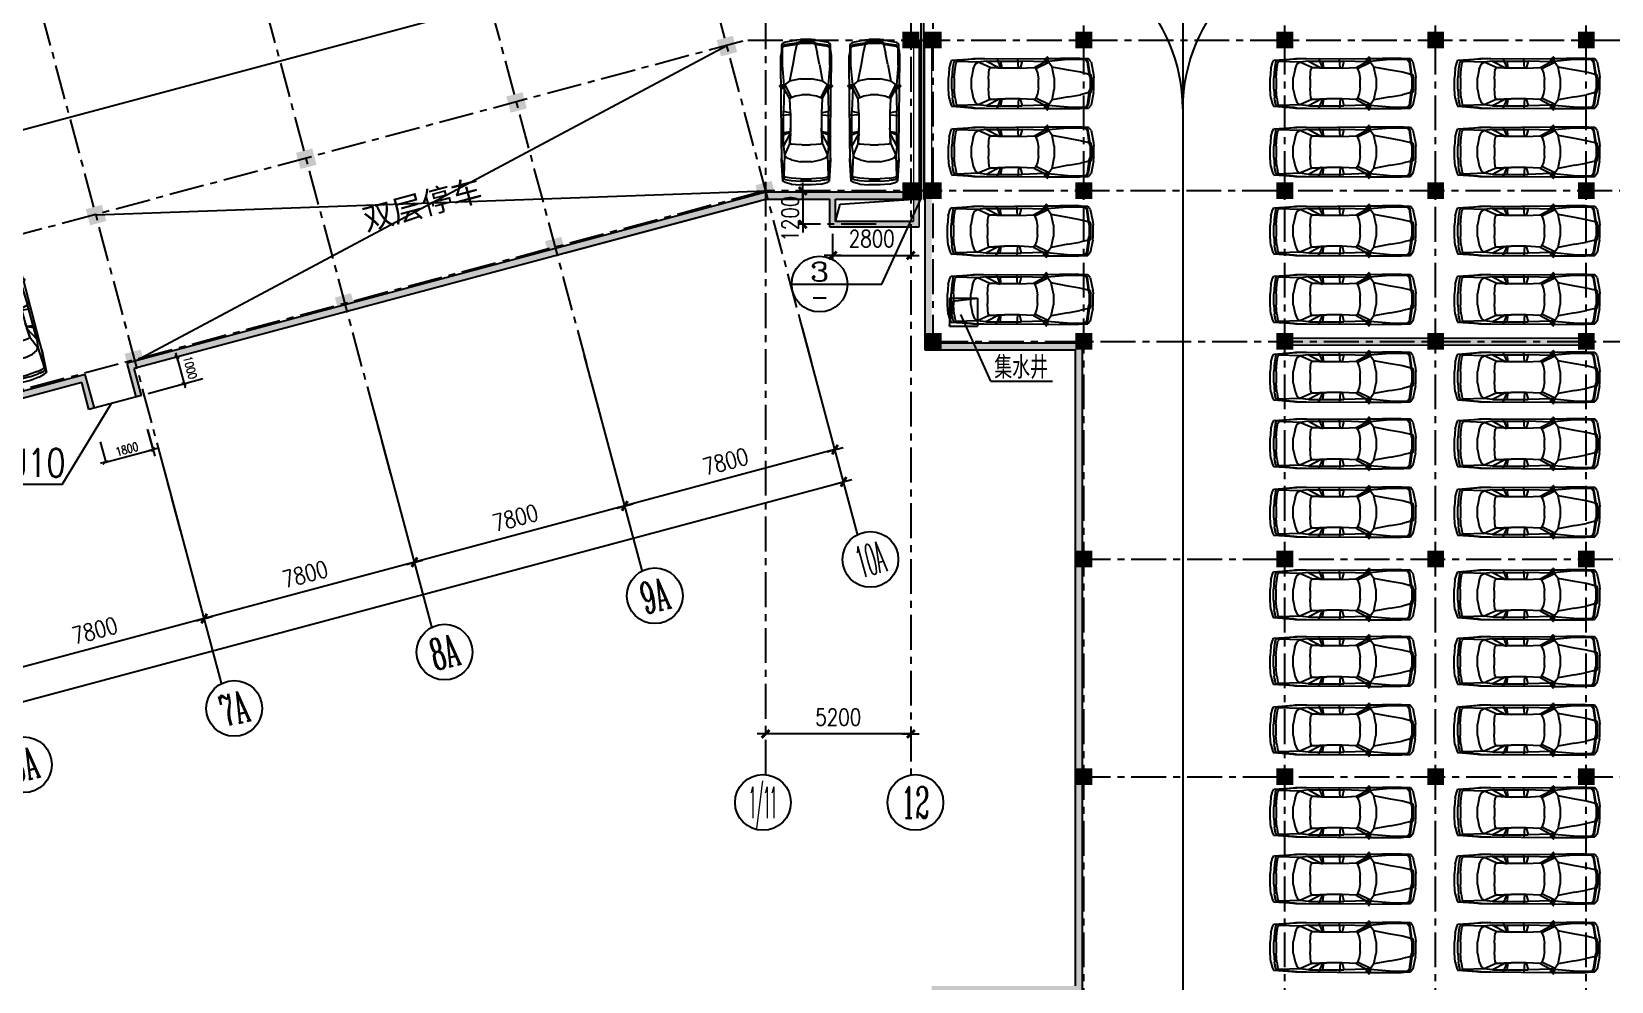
# Model space of a CAD drawing. Extents: x -542930 to 249594, y -301235 to 84515.
# Drawn here: x -18773 to 37827, y -246296 to -212253 of the extents above; entities that cross this region are included whole.
import ezdxf
from ezdxf.enums import TextEntityAlignment as Align

# ---------------------------------------------------------------- set-up
doc = ezdxf.new("R2010")
doc.units = 0
doc.header["$LTSCALE"] = 1000
doc.header["$MEASUREMENT"] = 0
doc.linetypes.add('CENTER', pattern=[2, 1.25, -0.25, 0.25, -0.25])
doc.layers.get('0').update_dxf_attribs({"linetype": 'CONTINUOUS'})
doc.layers.get('DEFPOINTS').update_dxf_attribs({"linetype": 'CONTINUOUS'})
for name, color, linetype in [('A-CH-TEXT', 2, 'CONTINUOUS'), ('A-COLUMN', 5, 'CONTINUOUS'), ('A-FURN', 251, 'CONTINUOUS'), ('A-GRID', 1, 'CENTER'), ('A-STAIR', 3, 'CONTINUOUS'), ('AXIS', 3, 'CONTINUOUS'), ('AXIS_TEXT', 7, 'CONTINUOUS'), ('PUB_DIM', 3, 'CONTINUOUS'), ('PUB_TITLE', 4, 'CONTINUOUS'), ('TEXT', 7, 'CONTINUOUS'), ('WALL', 255, 'CONTINUOUS'), ('中文', 2, 'CONTINUOUS')]:
    doc.layers.add(name, color=color, linetype=linetype)
doc.styles.add('_HZTXT', font='txt.shx', dxfattribs={"width": 0.8, "bigfont": 'hztxt.shx'})
doc.styles.add('COMP', font='complex', dxfattribs={"bigfont": 'hztxt'})
doc.styles.add('COMPLEX', font='COMPLEX')
doc.styles.add('DIM_FONT', font='SIMPLEX.shx', dxfattribs={"width": 0.8})
doc.styles.add('HZTXT', font='SimSun.ttf', dxfattribs={"height": 0.8})
doc.styles.add('HZXY', font='romans.shx', dxfattribs={"width": 0.8, "bigfont": 'hztxt.shx'})
doc.dimstyles.new('AXIS200', dxfattribs={"dimscale": 2, "dimtxt": 300, "dimasz": 1, "dimexe": 250, "dimexo": 300, "dimgap": 150, "dimtad": 1, "dimdec": 0, "dimdsep": 46, "dimtxsty": 'DIM_FONT', "dimblk": '_DIMX', "dimblk1": '_DIMX', "dimblk2": '_DIMX', "dimsah": 1, "dimcen": 5, "dimse1": 1, "dimse2": 1, "dimclrt": 7, "dimadec": 0, "dimazin": 0, "dimtfac": 1, "dimtdec": 0, "dimtix": 1, "dimtmove": 2, "dimatfit": 3, "dimldrblk": '_DIMX', "dimfxl": 1, "dimarcsym": 0})
doc.dimstyles.new('DIMA', dxfattribs={"dimtxt": 300, "dimasz": 1, "dimexe": 250, "dimexo": 300, "dimgap": 150, "dimtad": 1, "dimdec": 0, "dimdsep": 46, "dimtxsty": 'DIM_FONT', "dimblk": '_DIMX', "dimcen": 2.5, "dimse1": 1, "dimclrt": 7, "dimadec": 0, "dimazin": 0, "dimtfac": 1, "dimtdec": 0, "dimtix": 1, "dimtmove": 2, "dimatfit": 3, "dimldrblk": '_DIMX', "dimfxl": 1, "dimtolj": 1, "dimtzin": 0, "dimarcsym": 0})

# ---------------------------------------------------------------- blocks, each defined once
blk = doc.blocks.new('_DIMX')
blk.add_line((-150, 0), (150, 0))
at = {"const_width": 50}
blk.add_lwpolyline([(-70, -70), (70, 70)], dxfattribs=at)
blk = doc.blocks.new('*D402')
at = {"layer": 'DEFPOINTS', "color": 0, "transparency": 16777216}
for p in [(10060, -227424), (10319, -228390), (-55422, -244970)]:
    blk.add_point(p, dxfattribs=at)
at = {"layer": 'PUB_DIM', "color": 0, "lineweight": -2, "transparency": 16777216}
blk.add_line((-55161, -245936), (10317, -228391), dxfattribs=at)
at = {"layer": 'PUB_DIM', "color": 0, "lineweight": -2, "transparency": 16777216, "xscale": 2, "yscale": 2, "zscale": 2}
for p, rotation in [((10319, -228390), 15.00000000000957), ((-55163, -245936), 195.0000000000096)]:
    blk.add_blockref('_DIMX', p, dxfattribs=dict(at, rotation=rotation))
at = {"layer": 'PUB_DIM', "color": 7, "transparency": 16777216, "insert": (-22578, -236584), "char_height": 600, "attachment_point": 5, "rotation": 15, "style": 'DIM_FONT'}
blk.add_mtext('67800', dxfattribs=at)
blk = doc.blocks.new('M_F27')
for p, q in [((-2489, 522), (-2426, 736)), ((-2426, 736), (-2389, 824)), ((-2389, 824), (-1610, 874)), ((-2389, 824), (-1560, 874)), ((-2264, 812), (-2389, 824)), ((-2326, 736), (-2364, 522)), ((-2326, 736), (-2351, 596)), ((-2351, 594), (-2351, 596)), ((-2326, 736), (-2288, 811)), ((-2200, 786), (-2288, 811)), ((-2276, 522), (-2238, 736)), ((-2200, 786), (-2238, 736)), ((-1560, 874), (-2212, 815)), ((-2208, 815), (-2211, 814)), ((-1660, 862), (-2208, 815)), ((-1446, 761), (-2200, 786)), ((-1560, 874), (-1660, 862)), ((-1622, 510), (-1547, 698)), ((-1617, 869), (-1620, 866)), ((-1208, 874), (-1610, 874)), ((-1547, 698), (-1446, 761)), ((-1145, 799), (-1446, 761)), ((-1019, 572), (-1446, 761)), ((-1208, 874), (980, 889)), ((-1145, 799), (-682, 557)), ((-1145, 799), (124, 799)), ((-1019, 572), (-1057, 510)), ((-680, 556), (-1019, 572)), ((-1019, 572), (-479, 547)), ((-743, 849), (-793, 874)), ((-730, 799), (-743, 849)), ((-630, 555), (-730, 799)), ((-642, 799), (-605, 554)), ((-2, 547), (-27, 877)), ((124, 799), (61, 547)), ((61, 547), (564, 572)), ((941, 773), (124, 799)), ((564, 572), (941, 773)), ((564, 572), (614, 522)), ((1079, 748), (614, 522)), ((941, 773), (941, 874)), ((983, 777), (941, 773)), ((941, 773), (987, 765)), ((980, 902), (995, 790)), ((980, 790), (980, 898)), ((995, 790), (980, 790)), ((980, 790), (992, 746)), ((984, 905), (1020, 939)), ((992, 746), (1021, 747)), ((995, 790), (1022, 746)), ((1022, 748), (995, 790)), ((1021, 747), (1022, 748)), ((1053, 768), (1022, 746)), ((1036, 935), (1062, 857)), ((1036, 756), (1079, 748)), ((1051, 889), (1497, 893)), ((1057, 776), (1062, 857)), ((1770, 849), (1058, 784)), ((1204, 585), (1079, 748)), ((1795, 472), (1204, 585)), ((1280, 196), (1204, 585)), ((1506, 899), (2121, 899)), ((2461, 849), (1770, 849)), ((2272, 876), (2121, 899)), ((2272, 876), (2272, 874)), ((2437, 851), (2272, 876)), ((2511, 874), (2287, 874)), ((2398, 849), (2461, 773)), ((2437, 850), (2433, 851)), ((2498, 773), (2436, 849)), ((2511, 874), (2450, 850)), ((2461, 773), (2523, 321)), ((2561, 321), (2498, 773)), ((2599, 773), (2511, 874)), ((2599, 773), (2687, 321)), ((-2489, 522), (-2514, 196)), ((-2514, -206), (-2514, 196)), ((-2364, 522), (-2389, 196)), ((-2389, -206), (-2389, 196)), ((-2301, 196), (-2276, 522)), ((-2301, 196), (-2301, -206)), ((-1622, 510), (-1685, 196)), ((-1685, -206), (-1685, 196)), ((-1082, 145), (-1070, 371)), ((-1082, 145), (-1082, -156)), ((-1070, 371), (-1057, 510)), ((-680, 556), (-630, 555)), ((-605, 554), (-630, 555)), ((-479, 547), (-605, 554)), ((61, 547), (-479, 547)), ((614, 522), (677, 371)), ((677, 371), (714, 145)), ((714, -156), (714, 145)), ((1280, 196), (1280, -206)), ((2222, 397), (1795, 472)), ((2523, 321), (2222, 397)), ((2523, 321), (2586, 321)), ((2523, 321), (2561, 196)), ((2580, 196), (2542, 321)), ((2561, 196), (2561, -206)), ((2611, 196), (2574, 321)), ((2580, 321), (2618, 196)), ((2580, 196), (2580, -206)), ((2611, 196), (2611, -206)), ((2618, -206), (2618, 196)), ((2687, 321), (2699, 196)), ((2699, -206), (2699, 196)), ((-2489, -533), (-2514, -206)), ((-2489, -533), (-2426, -747)), ((-2389, -206), (-2364, -533)), ((-2326, -747), (-2364, -533)), ((-2276, -533), (-2301, -206)), ((-2276, -533), (-2238, -747)), ((-1685, -206), (-1622, -520)), ((-1622, -520), (-1547, -709)), ((-1070, -382), (-1082, -156)), ((-1057, -520), (-1070, -382)), ((-1019, -583), (-1057, -520)), ((-479, -558), (-1019, -583)), ((-730, -809), (-630, -566)), ((-680, -567), (-630, -566)), ((-605, -565), (-642, -809)), ((-630, -566), (-605, -565)), ((-605, -565), (-479, -558)), ((61, -558), (-479, -558)), ((-2, -558), (-27, -884)), ((61, -558), (124, -809)), ((564, -583), (61, -558)), ((614, -533), (564, -583)), ((677, -382), (614, -533)), ((1079, -759), (614, -533)), ((714, -156), (677, -382)), ((1204, -596), (1280, -206)), ((1795, -483), (1204, -596)), ((1795, -483), (2222, -407)), ((2523, -332), (2222, -407)), ((2523, -332), (2461, -784)), ((2561, -332), (2498, -784)), ((2523, -332), (2561, -206)), ((2586, -332), (2523, -332)), ((2580, -206), (2542, -332)), ((2618, -6), (2561, -6)), ((2574, -332), (2611, -206)), ((2618, -206), (2580, -332)), ((2687, -332), (2599, -784)), ((2687, -332), (2699, -206)), ((-2426, -747), (-2389, -835)), ((-2389, -835), (-2264, -823)), ((-1560, -885), (-2389, -835)), ((-1610, -885), (-2389, -835)), ((-2351, -607), (-2351, -605)), ((-2351, -607), (-2326, -747)), ((-2326, -747), (-2288, -822)), ((-2288, -822), (-2200, -797)), ((-2200, -797), (-2238, -747)), ((-2212, -826), (-1560, -885)), ((-2208, -826), (-2211, -825)), ((-1660, -872), (-2208, -826)), ((-1446, -772), (-2200, -797)), ((-1560, -885), (-1660, -872)), ((-1621, -877), (-1617, -880)), ((-1610, -885), (-1208, -885)), ((-1547, -709), (-1446, -772)), ((-1019, -583), (-1446, -772)), ((-1145, -809), (-1446, -772)), ((-1208, -885), (980, -900)), ((-682, -568), (-1145, -809)), ((-1145, -809), (124, -809)), ((-1019, -583), (-680, -567)), ((-743, -860), (-793, -885)), ((-743, -860), (-730, -809)), ((-680, -567), (-682, -568)), ((941, -784), (124, -809)), ((564, -583), (941, -784)), ((987, -776), (941, -784)), ((983, -788), (941, -784)), ((941, -885), (941, -784)), ((992, -757), (980, -800)), ((995, -800), (980, -800)), ((995, -800), (980, -913)), ((980, -909), (980, -800)), ((984, -916), (1020, -950)), ((992, -757), (1021, -758)), ((995, -800), (1022, -757)), ((1022, -758), (995, -800)), ((1021, -758), (1022, -758)), ((1022, -757), (1053, -779)), ((1036, -767), (1079, -759)), ((1036, -946), (1062, -867)), ((1051, -901), (1497, -904)), ((1057, -787), (1062, -867)), ((1770, -860), (1058, -795)), ((1204, -596), (1079, -759)), ((2121, -910), (1506, -910)), ((1770, -860), (2461, -860)), ((2121, -910), (2272, -887)), ((2270, -887), (2121, -910)), ((2437, -861), (2272, -887)), ((2272, -885), (2272, -887)), ((2285, -885), (2511, -885)), ((2398, -860), (2461, -784)), ((2436, -860), (2498, -784)), ((2437, -861), (2436, -860)), ((2450, -861), (2511, -885)), ((2599, -784), (2511, -885))]:
    blk.add_line(p, q)
for centre, start, end in [((990, 898), 132.965, 179.7454), ((1027, 932), 18.1573, 132.965), ((1047, 776), 305.1542, 356.8636), ((990, -909), 180.2546, 227.035), ((1027, -942), 227.035, 341.8427), ((1047, -787), 3.1798, 54.8458)]:
    blk.add_arc(centre, 10, start, end)
at = {"width": 0.8, "flags": 9}
for tag in ['XSIZE', 'YSIZE']:
    blk.add_attdef(tag, (0, 0), '', height=0.5, dxfattribs=at)
blk = doc.blocks.new('*D513')
at = {"layer": 'DEFPOINTS', "color": 0, "transparency": 16777216}
for p in [(1031, -223843), (-6503, -225862), (-5054, -231271)]:
    blk.add_point(p, dxfattribs=at)
at = {"layer": 'PUB_DIM', "color": 0, "lineweight": -2, "transparency": 16777216}
blk.add_line((2479, -229253), (-5052, -231271), dxfattribs=at)
at = {"layer": 'PUB_DIM', "color": 0, "lineweight": -2, "transparency": 16777216, "xscale": 2, "yscale": 2, "zscale": 2}
for p, rotation in [((2481, -229252), 15.00002258378439), ((-5054, -231271), 195.0000225837844)]:
    blk.add_blockref('_DIMX', p, dxfattribs=dict(at, rotation=rotation))
at = {"layer": 'PUB_DIM', "color": 7, "transparency": 16777216, "insert": (-1442, -229682), "char_height": 600, "attachment_point": 5, "rotation": 15, "style": 'DIM_FONT'}
blk.add_mtext('7800', dxfattribs=at)
blk = doc.blocks.new('*D514')
at = {"layer": 'DEFPOINTS', "color": 0, "transparency": 16777216}
for p in [(-14039, -227881), (-21573, -229900), (-20124, -235309)]:
    blk.add_point(p, dxfattribs=at)
at = {"layer": 'PUB_DIM', "color": 0, "lineweight": -2, "transparency": 16777216}
blk.add_line((-12592, -233291), (-20122, -235309), dxfattribs=at)
at = {"layer": 'PUB_DIM', "color": 0, "lineweight": -2, "transparency": 16777216, "xscale": 2, "yscale": 2, "zscale": 2}
for p, rotation in [((-12590, -233290), 15.0000236848884), ((-20124, -235309), 195.0000236848884)]:
    blk.add_blockref('_DIMX', p, dxfattribs=dict(at, rotation=rotation))
at = {"layer": 'PUB_DIM', "color": 7, "transparency": 16777216, "insert": (-16512, -233720), "char_height": 600, "attachment_point": 5, "rotation": 15, "style": 'DIM_FONT'}
blk.add_mtext('7800', dxfattribs=at)
blk = doc.blocks.new('*D515')
at = {"layer": 'DEFPOINTS', "color": 0, "transparency": 16777216}
for p in [(-6503, -225862), (-14037, -227881), (-12588, -233290)]:
    blk.add_point(p, dxfattribs=at)
at = {"layer": 'PUB_DIM', "color": 0, "lineweight": -2, "transparency": 16777216}
blk.add_line((-5056, -231272), (-12586, -233289), dxfattribs=at)
at = {"layer": 'PUB_DIM', "color": 0, "lineweight": -2, "transparency": 16777216, "xscale": 2, "yscale": 2, "zscale": 2}
for p, rotation in [((-5054, -231271), 15.0000236848884), ((-12588, -233290), 195.0000236848884)]:
    blk.add_blockref('_DIMX', p, dxfattribs=dict(at, rotation=rotation))
at = {"layer": 'PUB_DIM', "color": 7, "transparency": 16777216, "insert": (-8976, -231701), "char_height": 600, "attachment_point": 5, "rotation": 15, "style": 'DIM_FONT'}
blk.add_mtext('7800', dxfattribs=at)
blk = doc.blocks.new('_AXISO')
blk.add_circle((0, 0), 0.5)
at = {"layer": 'AXIS_TEXT', "style": 'COMPLEX', "width": 1.041667}
blk.add_attdef('A', text='', height=0.56, dxfattribs=at).set_placement((-0.25, -0.28), (0.25, -0.28), align=Align.FIT)
blk = doc.blocks.new('*D518')
at = {"layer": 'DEFPOINTS', "color": 0, "transparency": 16777216}
for p in [(7527, -237426), (7527, -241831), (12727, -241831)]:
    blk.add_point(p, dxfattribs=at)
at = {"layer": 'PUB_DIM', "color": 0, "lineweight": -2, "transparency": 16777216}
blk.add_line((12725, -237426), (7529, -237426), dxfattribs=at)
at = {"layer": 'PUB_DIM', "color": 0, "lineweight": -2, "transparency": 16777216, "xscale": 2, "yscale": 2, "zscale": 2, "rotation": 180}
blk.add_blockref('_DIMX', (7527, -237426), dxfattribs=at)
at = {"layer": 'PUB_DIM', "color": 0, "lineweight": -2, "transparency": 16777216, "xscale": 2, "yscale": 2, "zscale": 2}
blk.add_blockref('_DIMX', (12727, -237426), dxfattribs=at)
at = {"layer": 'PUB_DIM', "color": 7, "transparency": 16777216, "insert": (10127, -236826), "char_height": 600, "attachment_point": 5, "style": 'DIM_FONT'}
blk.add_mtext('5200', dxfattribs=at)
blk = doc.blocks.new('_FZH')
blk.add_solid([(-0.5, -0.5), (0.5, -0.5), (-0.5, 0.5), (0.5, 0.5)])
blk = doc.blocks.new('_INDEX')
blk.add_line((-0.5, 0), (0.5, 0))
blk.add_circle((0, 0), 0.5)
at = {"style": 'COMP'}
for tag, width, p, p2 in [('1', 2.333333, (-0.17, 0.05), (0.17, 0.05)), ('-', 1.166667, (-0.17, -0.39), (0.17, -0.39))]:
    blk.add_attdef(tag, text='', height=0.34, dxfattribs=dict(at, width=width)).set_placement(p, p2, align=Align.FIT)
blk = doc.blocks.new('*D476')
at = {"layer": 'DEFPOINTS', "color": 0, "transparency": 16777216}
for p in [(8561, -221826), (1026, -223844), (2476, -229254)]:
    blk.add_point(p, dxfattribs=at)
at = {"layer": 'PUB_DIM', "color": 0, "lineweight": -2, "transparency": 16777216}
blk.add_line((10008, -227235), (2478, -229253), dxfattribs=at)
at = {"layer": 'PUB_DIM', "color": 0, "lineweight": -2, "transparency": 16777216, "xscale": 2, "yscale": 2, "zscale": 2}
for p, rotation in [((10010, -227235), 15.00002368514379), ((2476, -229254), 195.0000236851438)]:
    blk.add_blockref('_DIMX', p, dxfattribs=dict(at, rotation=rotation))
at = {"layer": 'PUB_DIM', "color": 7, "transparency": 16777216, "insert": (6088, -227665), "char_height": 600, "attachment_point": 5, "rotation": 15, "style": 'DIM_FONT'}
blk.add_mtext('7800', dxfattribs=at)
blk = doc.blocks.new('*D477')
at = {"layer": 'DEFPOINTS', "color": 0, "transparency": 16777216}
for p in [(9927, -219274), (12727, -219274), (12727, -220274)]:
    blk.add_point(p, dxfattribs=at)
at = {"layer": 'PUB_DIM', "color": 0, "lineweight": -2, "transparency": 16777216}
blk.add_line((9929, -220274), (12725, -220274), dxfattribs=at)
at = {"layer": 'PUB_DIM', "color": 0, "lineweight": -2, "transparency": 16777216, "xscale": 2, "yscale": 2, "zscale": 2, "rotation": 180}
blk.add_blockref('_DIMX', (9927, -220274), dxfattribs=at)
at = {"layer": 'PUB_DIM', "color": 0, "lineweight": -2, "transparency": 16777216, "xscale": 2, "yscale": 2, "zscale": 2}
blk.add_blockref('_DIMX', (12727, -220274), dxfattribs=at)
at = {"layer": 'PUB_DIM', "color": 7, "transparency": 16777216, "insert": (11327, -219674), "char_height": 600, "attachment_point": 5, "style": 'DIM_FONT'}
blk.add_mtext('2800', dxfattribs=at)
blk = doc.blocks.new('*D478')
at = {"layer": 'DEFPOINTS', "color": 0, "transparency": 16777216}
for p in [(9856, -217959), (8856, -219159), (9856, -219159)]:
    blk.add_point(p, dxfattribs=at)
at = {"layer": 'PUB_DIM', "color": 0, "lineweight": -2, "transparency": 16777216}
blk.add_line((8856, -217961), (8856, -219157), dxfattribs=at)
at = {"layer": 'PUB_DIM', "color": 0, "lineweight": -2, "transparency": 16777216, "xscale": 2, "yscale": 2, "zscale": 2}
for p, rotation in [((8856, -217959), 90), ((8856, -219159), 270)]:
    blk.add_blockref('_DIMX', p, dxfattribs=dict(at, rotation=rotation))
at = {"layer": 'PUB_DIM', "color": 7, "transparency": 16777216, "insert": (8406, -218959), "char_height": 600, "attachment_point": 5, "rotation": 90, "style": 'DIM_FONT'}
blk.add_mtext('1200', dxfattribs=at)

msp = doc.modelspace()

# ---------------------------------------------------------------- hatches: boundary and pattern name
at = {"layer": 'PUB_DIM'}
h = msp.add_hatch(color=256, dxfattribs=at)
h.paths.add_polyline_path([(12719.08, -219058.951), (10027.462, -219058.951), (10027.462, -218258.951), (12727.295, -218258.951), (12727.295, -218008.951), (7540.979, -218008.951), (7607.966, -218258.951), (9827.462, -218258.951), (9827.462, -219258.951), (12627.191, -219258.951)])
h.paths.add_polyline_path([(13027.462, -218387.741), (12827.462, -218823.051), (12827.462, -219058.951), (12727.295, -219058.951), (12727.295, -219258.951), (13027.462, -219258.951)])
h.paths.add_polyline_path([(13027.462, -218258.951), (12827.462, -218258.951), (12827.462, -218823.051), (13027.462, -218387.741)])
h.paths.add_polyline_path([(7805.835, -219508.955), (7805.835, -217608.955), (8705.835, -217608.955), (8705.835, -219508.955)], flags=9)
h = msp.add_hatch(color=256, dxfattribs=at)
h.paths.add_polyline_path([(6.301, -220026.035), (70.995, -220267.476), (360.773, -220189.832), (360.749, -220189.742), (7315.415, -218326.245), (7315.449, -218326.373), (7527.582, -218269.533), (7527.582, -218010.715)])
h.paths.add_polyline_path([(70.995, -220267.476), (6.301, -220026.035), (-6266.744, -221706.893), (-6100.681, -221921.136)])
for points in [[(13477.295, -218008.951), (13227.462, -218008.951), (13227.462, -218258.983), (13227.295, -218258.983), (13227.295, -223408.951), (13477.295, -223408.951)], [(-6100.681, -221921.136), (-6266.744, -221706.893), (-7527.92, -222044.824), (-7463.237, -222286.224)], [(-15062.142, -224063.612), (-14997.47, -224304.972), (-7463.237, -222286.224), (-7527.92, -222044.824)], [(-15094.042, -224330.848), (-14997.47, -224304.972), (-15062.142, -224063.612), (-15352.553, -224141.428), (-15025.759, -225347.954), (-14832.574, -225296.19)], [(-16977.826, -224834.699), (-16716.129, -225800.887), (-16522.944, -225749.123), (-16850, -224541.629), (-22596.623, -226081.432), (-22531.918, -226322.914)]]:
    msp.add_hatch(color=256, dxfattribs=at).paths.add_polyline_path(points)
h = msp.add_hatch(color=256, dxfattribs=at)
h.paths.add_polyline_path([(18877.295, -246708.951), (18877.295, -238958.951), (18627.295, -238958.951), (18627.295, -246458.951), (13477.295, -246458.951), (13477.295, -246708.951)])
h.paths.add_polyline_path([(18627.295, -238958.951), (18877.295, -238958.951), (18877.295, -231158.951), (18627.295, -231158.951)])
h.paths.add_polyline_path([(18877.295, -223408.951), (13527.295, -223408.951), (13527.295, -223658.951), (18627.295, -223658.951), (18627.295, -231158.951), (18877.295, -231158.951)])
h = msp.add_hatch(color=256, dxfattribs=at)
h.paths.add_polyline_path([(26127.295, -223490.935), (31527.295, -223490.935), (31527.295, -223358.951), (26127.295, -223358.951)])
h.paths.add_polyline_path([(26127.295, -223358.951), (31527.295, -223358.951), (31527.295, -223240.935), (26127.295, -223240.935)])
h = msp.add_hatch(color=256, dxfattribs=at)
h.paths.add_polyline_path([(36927.295, -223358.951), (36927.295, -223240.935), (31527.295, -223240.935), (31527.295, -223358.951)])
h.paths.add_polyline_path([(36927.295, -223490.935), (36927.295, -223358.951), (31527.295, -223358.951), (31527.295, -223490.935)])

# ---------------------------------------------------------------- linework, layer by layer
at = {"color": 6}
for p, q in [((6134.669, -212760.529), (-15055.347, -224061.792)), ((-16467.993, -218816.904), (7527.582, -217958.951))]:
    msp.add_line(p, q, dxfattribs=at)
msp.add_line((13227.295, -223408.951), (18627.295, -223408.951))
at = {"layer": 'A-CH-TEXT', "color": 7}
msp.add_line((-13113.604, -224835.594), (-14593.336, -225232.087), dxfattribs=at)
at = {"layer": 'A-GRID'}
for p, q in [((18927.295, -271788.866), (18927.295, -114159.757)), ((26127.295, -271788.866), (26127.295, -114159.093)), ((31527.295, -271788.866), (31527.295, -114158.596)), ((36927.295, -271788.866), (36927.295, -114158.098)), ((12727.295, -115160.255), (12727.295, -238884.037)), ((13527.295, -223658.951), (13527.295, -115160.255)), ((7527.582, -238882.015), (7527.582, -179258.951)), ((9167.014, -224077.395), (-2533.941, -180408.839)), ((1632.793, -226096.187), (-10068.162, -182427.627)), ((-5901.427, -228114.978), (-17602.384, -184446.416)), ((-13435.648, -230133.77), (-25136.605, -186465.204)), ((-65975.686, -232061.767), (6881.792, -212539.632)), ((6886.968, -212558.951), (141849.553, -212558.951)), ((7511.859, -217962.161), (-63015.409, -236859.884)), ((141849.553, -217958.951), (7527.582, -217958.951)), ((11486.553, -219158.951), (8686.553, -219158.951)), ((9927.462, -220397.358), (9927.462, -219497.358)), ((13527.295, -223358.951), (68327.295, -223358.951)), ((18627.295, -231158.951), (68327.295, -231158.951)), ((18627.295, -238958.951), (66227.295, -238958.951))]:
    msp.add_line(p, q, dxfattribs=at)
at = {"layer": 'A-STAIR'}
for p, q in [((13086.634, -181658.951), (13086.634, -218258.951)), ((13186.634, -181658.951), (13186.634, -218258.951)), ((22478.491, -184099.269), (22478.491, -258209.852)), ((-58440.128, -226315.16), (6055.529, -209033.572))]:
    msp.add_line(p, q, dxfattribs=at)
for centre, start, end in [((16469.282, -215016.093), 0, 90), ((28469.282, -215016.093), 90, 180), ((34700.181, -215016.093), 0, 90)]:
    msp.add_arc(centre, 6000, start, end, dxfattribs=at)
at = {"layer": 'AXIS'}
for p, q in [((10822.748, -230268.271), (8752.196, -222540.864)), ((3099.757, -231570.97), (1029.204, -223843.563)), ((-4434.464, -233589.761), (-6505.016, -225862.355)), ((-11968.684, -235608.553), (-14039.237, -227881.146))]:
    msp.add_line(p, q, dxfattribs=at)
at = {"layer": 'PUB_DIM', "color": 54}
msp.add_line((7315.415, -218326.245), (360.749, -220189.742), dxfattribs=at)
at = {"layer": 'PUB_DIM'}
for p, q in [((11688.208, -221302.694), (13086.634, -218258.951)), ((9958.875, -221302.694), (11688.208, -221302.694)), ((-17679.099, -228487.641), (-15926.954, -225589.429)), ((-17679.099, -228487.641), (-21780.643, -228487.641))]:
    msp.add_line(p, q, dxfattribs=at)
at = {"layer": 'PUB_TITLE'}
for p, q in [((10027.462, -219058.951), (10199.591, -218434.115)), ((10199.591, -218434.115), (12827.462, -218258.951)), ((14117.841, -221808.707), (14117.841, -222808.707)), ((14117.841, -221808.707), (15117.841, -221808.707)), ((14225.247, -221914.931), (15117.841, -221808.707)), ((15117.841, -221808.707), (15117.841, -222808.707)), ((14117.841, -222808.707), (14225.247, -221914.931)), ((15589.591, -224781.917), (14521.916, -222393.667)), ((14117.841, -222808.707), (15117.841, -222808.707)), ((15589.591, -224781.917), (17801.994, -224781.917))]:
    msp.add_line(p, q, dxfattribs=at)
at = {"layer": 'WALL', "color": 54}
for p, q in [((12827.462, -212558.983), (13027.462, -212558.983)), ((13227.462, -212558.983), (13477.295, -212558.983)), ((7534.164, -218008.951), (-15352.553, -224141.428)), ((7567.077, -218258.951), (-15095.34, -224331.195)), ((13086.634, -218008.951), (7534.164, -218008.951)), ((7567.077, -218258.951), (9827.462, -218258.951)), ((9827.462, -219258.951), (9827.462, -218258.951)), ((10027.462, -219058.951), (10027.462, -218258.951)), ((10027.462, -218258.951), (13086.634, -218258.951)), ((13477.295, -218008.951), (13186.634, -218008.951)), ((13186.634, -218258.951), (13227.295, -218258.951)), ((13227.295, -218258.951), (13227.295, -223658.951)), ((13027.462, -219258.951), (9827.462, -219258.951)), ((12827.462, -219058.951), (10027.462, -219058.951)), ((13477.295, -223408.951), (18877.295, -223408.951)), ((18877.295, -246708.951), (18877.295, -223408.951)), ((26127.295, -223482.693), (26127.295, -223240.935)), ((36927.295, -223482.693), (36927.295, -223240.935)), ((13227.295, -223658.951), (18627.295, -223658.951)), ((18627.295, -246458.951), (18627.295, -223658.951)), ((-16849.998, -224541.629), (-45295.878, -232163.679)), ((-16522.944, -225749.123), (-16849.739, -224542.595)), ((-15025.759, -225347.954), (-15352.553, -224141.428)), ((-14832.574, -225296.19), (-15093.974, -224331.101)), ((-16977.824, -224834.699), (-50640.339, -233854.542)), ((-16716.129, -225800.887), (-16977.6, -224835.534)), ((-14832.574, -225296.19), (-16717.437, -225801.238)), ((-16104.603, -227681.323), (-16300.68, -226957.406)), ((-14421.888, -227225.549), (-14617.965, -226501.633))]:
    msp.add_line(p, q, dxfattribs=at)
at = {"layer": 'WALL', "color": 54, "const_width": 50}
for points in [[(12827.462, -219058.951), (12827.462, -212558.983)], [(13027.462, -219258.951), (13027.462, -212558.983)], [(13227.462, -212558.983), (13227.462, -218258.983)], [(13477.462, -212558.983), (13477.462, -218258.983)], [(26079.257, -223240.935), (36927.295, -223240.935)], [(26079.257, -223490.935), (36927.295, -223490.935)]]:
    msp.add_lwpolyline(points, dxfattribs=at)

# ---------------------------------------------------------------- block references
at = {"layer": 'A-COLUMN', "yscale": 600, "zscale": 599.9999999999989}
for p, xscale, rotation in [((6138.258, -212773.926), 600.0000000000092, 15.00000000000287), ((12727.295, -212558.951), 600, 90), ((13527.295, -212558.951), 600, 90), ((18927.295, -212558.951), 600, 90), ((-1395.963, -214792.715), 600.0000000000092, 15.00000000000287), ((-8930.184, -216811.506), 600.0000000000092, 15.00000000000287), ((7531.17, -217972.345), 600.0000000000092, 15.00000000000287), ((-16464.404, -218830.298), 600.0000000000092, 15.00000000000287), ((-6.675, -219977.61), 600.0000000000092, 15.00000000000287), ((-7540.875, -221996.396), 600.0000000000092, 15.00000000000287), ((-15075.095, -224015.188), 600.0000000000092, 15.00000000000287)]:
    msp.add_blockref('_FZH', p, dxfattribs=dict(at, xscale=xscale, rotation=rotation))
at = {"layer": 'A-COLUMN', "xscale": 600, "yscale": 600, "zscale": 599.9999999999989}
for p in [(26127.295, -212558.951), (31527.295, -212558.951), (36927.295, -212558.951), (12727.295, -217958.951), (13527.295, -217958.951), (18927.295, -217958.951), (26127.295, -217958.951), (31527.295, -217958.951), (36927.295, -217958.951), (13527.295, -223358.951), (18927.295, -223358.951), (26127.295, -223358.951), (31527.295, -223358.951), (36927.295, -223358.951), (18927.295, -231158.951), (26127.295, -231158.951), (31527.295, -231158.951), (36927.295, -231158.951), (18927.295, -238958.951), (26127.295, -238958.951), (31527.295, -238958.951), (36927.295, -238958.951)]:
    msp.add_blockref('_FZH', p, dxfattribs=at)
at = {"layer": 'A-FURN', "color": 251}
for p, rotation in [((8967.34, -215230.516), 90), ((11417.344, -215230.516), 90), ((-19667.333, -222377.415), 105.0000000026928)]:
    msp.add_blockref('M_F27', p, dxfattribs=dict(at, rotation=rotation))
for p in [(16587.236, -214107.177), (28116.546, -214107.177), (34716.917, -214107.177), (16587.236, -216560.417), (28116.546, -216560.417), (34716.917, -216560.417), (16557.035, -219390.915), (28116.546, -219390.915), (34716.917, -219390.915), (16557.035, -221844.156), (28116.546, -221844.156), (34716.917, -221844.156), (28116.546, -224634.105), (34716.917, -224634.105), (28116.546, -227019.589), (34716.917, -227019.589), (28116.546, -229472.83), (34716.917, -229472.83), (28111.567, -232434.105), (34711.938, -232434.105), (28111.567, -234819.589), (34711.938, -234819.589), (28111.567, -237272.83), (34711.938, -237272.83), (28116.546, -240234.105), (34716.917, -240234.105), (28116.546, -242619.589), (34716.917, -242619.589), (28116.546, -245072.83), (34716.917, -245072.83)]:
    msp.add_blockref('M_F27', p, dxfattribs=at)
at = {"layer": 'AXIS'}
ref = msp.add_blockref('_AXISO', (11278.933, -231170.064), dxfattribs=dict(at, xscale=1999.999999999963, yscale=2000, zscale=2000, rotation=14.99999999999993))
ref.add_attrib('A', '10A', dxfattribs={"layer": 'AXIS_TEXT', "height": 1120, "rotation": 15, "style": 'COMPLEX', "width": 0.353774}).set_placement((10940.909, -231840.392), (11906.835, -231581.573), align=Align.FIT)
ref = msp.add_blockref('_AXISO', (3555.942, -232472.763), dxfattribs=dict(at, xscale=1999.999999999963, yscale=2000, zscale=2000, rotation=14.99999999999993))
ref.add_attrib('A', '9A', dxfattribs={"layer": 'AXIS_TEXT', "height": 1120, "rotation": 15, "style": 'COMPLEX', "width": 0.493421}).set_placement((3217.918, -233143.091), (4183.844, -232884.272), align=Align.FIT)
ref = msp.add_blockref('_AXISO', (-3978.28, -234491.552), dxfattribs=dict(at, xscale=1999.999999999963, yscale=2000, zscale=2000, rotation=14.99999999999993))
ref.add_attrib('A', '8A', dxfattribs={"layer": 'AXIS_TEXT', "height": 1120, "rotation": 15, "style": 'COMPLEX', "width": 0.493421}).set_placement((-4316.304, -235161.88), (-3350.378, -234903.061), align=Align.FIT)
ref = msp.add_blockref('_AXISO', (-11512.501, -236510.34), dxfattribs=dict(at, xscale=1999.999999999963, yscale=2000, zscale=2000, rotation=14.99999999999993))
ref.add_attrib('A', '7A', dxfattribs={"layer": 'AXIS_TEXT', "height": 1120, "rotation": 15, "style": 'COMPLEX', "width": 0.493421}).set_placement((-11850.525, -237180.668), (-10884.599, -236921.849), align=Align.FIT)
ref = msp.add_blockref('_AXISO', (-19046.722, -238529.129), dxfattribs=dict(at, xscale=1999.999999999963, yscale=2000, zscale=2000, rotation=14.99999999999993))
ref.add_attrib('A', '6A', dxfattribs={"layer": 'AXIS_TEXT', "height": 1120, "rotation": 15, "style": 'COMPLEX', "width": 0.493421}).set_placement((-19384.747, -239199.457), (-18418.821, -238940.638), align=Align.FIT)
ref = msp.add_blockref('_AXISO', (7429.77, -239880.26), dxfattribs=dict(at, xscale=2000, yscale=2000, zscale=2000))
ref.add_attrib('A', '1/11', dxfattribs={"layer": 'AXIS_TEXT', "height": 1120, "style": 'COMPLEX', "width": 0.307377}).set_placement((6929.77, -240440.26), (7929.77, -240440.26), align=Align.FIT)
ref = msp.add_blockref('_AXISO', (12890.028, -239880.26), dxfattribs=dict(at, xscale=2000, yscale=2000, zscale=2000))
ref.add_attrib('A', '12', dxfattribs={"layer": 'AXIS_TEXT', "height": 1120, "style": 'COMPLEX', "width": 0.646552}).set_placement((12390.028, -240440.26), (13390.028, -240440.26), align=Align.FIT)
at = {"layer": 'PUB_DIM'}
ref = msp.add_blockref('_INDEX', (9458.875, -221302.694), dxfattribs=dict(at, xscale=2000, yscale=2000, zscale=2000))
ref.add_attrib('1', '3', dxfattribs={"layer": '0', "height": 680, "style": 'COMP', "width": 1.5}).set_placement((9118.875, -221202.694), (9798.875, -221202.694), align=Align.FIT)
ref.add_attrib('-', '-', dxfattribs={"layer": '0', "height": 680, "style": 'COMP', "width": 1.166667}).set_placement((9118.875, -222082.694), (9798.875, -222082.694), align=Align.FIT)

# ---------------------------------------------------------------- texts
at = {"layer": 'A-CH-TEXT', "color": 7, "style": 'HZXY', "width": 0.8}
msp.add_text('集水井', height=800, dxfattribs=at).set_placement((15719.331, -224693.128))
at = {"layer": 'TEXT', "style": 'HZTXT'}
msp.add_text('双层停车', height=800, rotation=15, dxfattribs=at).set_placement((-6783.757, -219404.103))
at = {"layer": '中文', "style": '_HZTXT', "width": 0.8}
msp.add_text('02J10', height=1000, dxfattribs=at).set_placement((-20846.14, -228207.922))

# ---------------------------------------------------------------- dimensions: what is measured, and where the dimension line sits
at = {"layer": 'PUB_DIM'}
dim = msp.add_linear_dim(base=(8855.835, -219158.955), p1=(9855.835, -217958.955), p2=(9855.835, -219158.955), angle=270, dimstyle='AXIS200', dxfattribs=at)
dim.commit()
dim.dimension.update_dxf_attribs({"geometry": '*D478', "text_midpoint": (8405.835, -218958.955), "dimtype": 161})
for p1, p2, distance, picture, middle in [((9927.465, -219273.891), (12727.295, -219273.891), -1000, '*D477', (11327.38, -219673.891)), ((8560.525, -221825.549), (1026.304, -223844.34), 5600, '*D476', (6087.512, -227664.573)), ((1031.134, -223843.046), (-6503.087, -225861.838), 5600, '*D513', (-1441.879, -229682.07))]:
    dim = msp.add_aligned_dim(p1=p1, p2=p2, distance=distance, dimstyle='AXIS200', dxfattribs=at)
    dim.commit()
    dim.dimension.update_dxf_attribs({"geometry": picture, "text_midpoint": middle})
msp.add_linear_dim(base=(-13309.505, -224881.614), p1=(-12599.264, -223660.435), p2=(-12344.551, -224627.442), angle=284.7567127, location=(-13091.553, -224294.716), dimstyle='DIMA', override={"dimgap": 100}, dxfattribs=at).render()
msp.add_aligned_dim(p1=(-16420.292, -226728.899), p2=(-14682.331, -226260.468), distance=-999.744, dimstyle='DIMA', override={"dimgap": 100}, dxfattribs=at).render()
for base, p1, p2, picture, middle in [((-12587.918, -233289.813), (-6503.086, -225861.838), (-14037.307, -227880.63), '*D515', (-8976.1, -231700.862)), ((-20124.069, -235309.122), (-14039.237, -227881.147), (-21573.457, -229899.939), '*D514', (-16512.25, -233720.171))]:
    dim = msp.add_linear_dim(base=base, p1=p1, p2=p2, angle=15.0000237, dimstyle='AXIS200', dxfattribs=at)
    dim.commit()
    dim.dimension.update_dxf_attribs({"geometry": picture, "text_midpoint": middle})
dim = msp.add_aligned_dim(p1=(-55421.999, -244970.192), p2=(10059.697, -227424.424), distance=-1000, text='67800', dimstyle='AXIS200', dxfattribs=at)
dim.commit()
dim.dimension.update_dxf_attribs({"geometry": '*D402', "text_midpoint": (-22577.624, -236583.678)})
dim = msp.add_linear_dim(base=(7527.295, -237426.216), p1=(12727.295, -241831.195), p2=(7527.295, -241831.195), dimstyle='AXIS200', dxfattribs=at)
dim.commit()
dim.dimension.update_dxf_attribs({"geometry": '*D518', "text_midpoint": (10127.295, -236826.216)})

doc.saveas('drawing.dxf')
